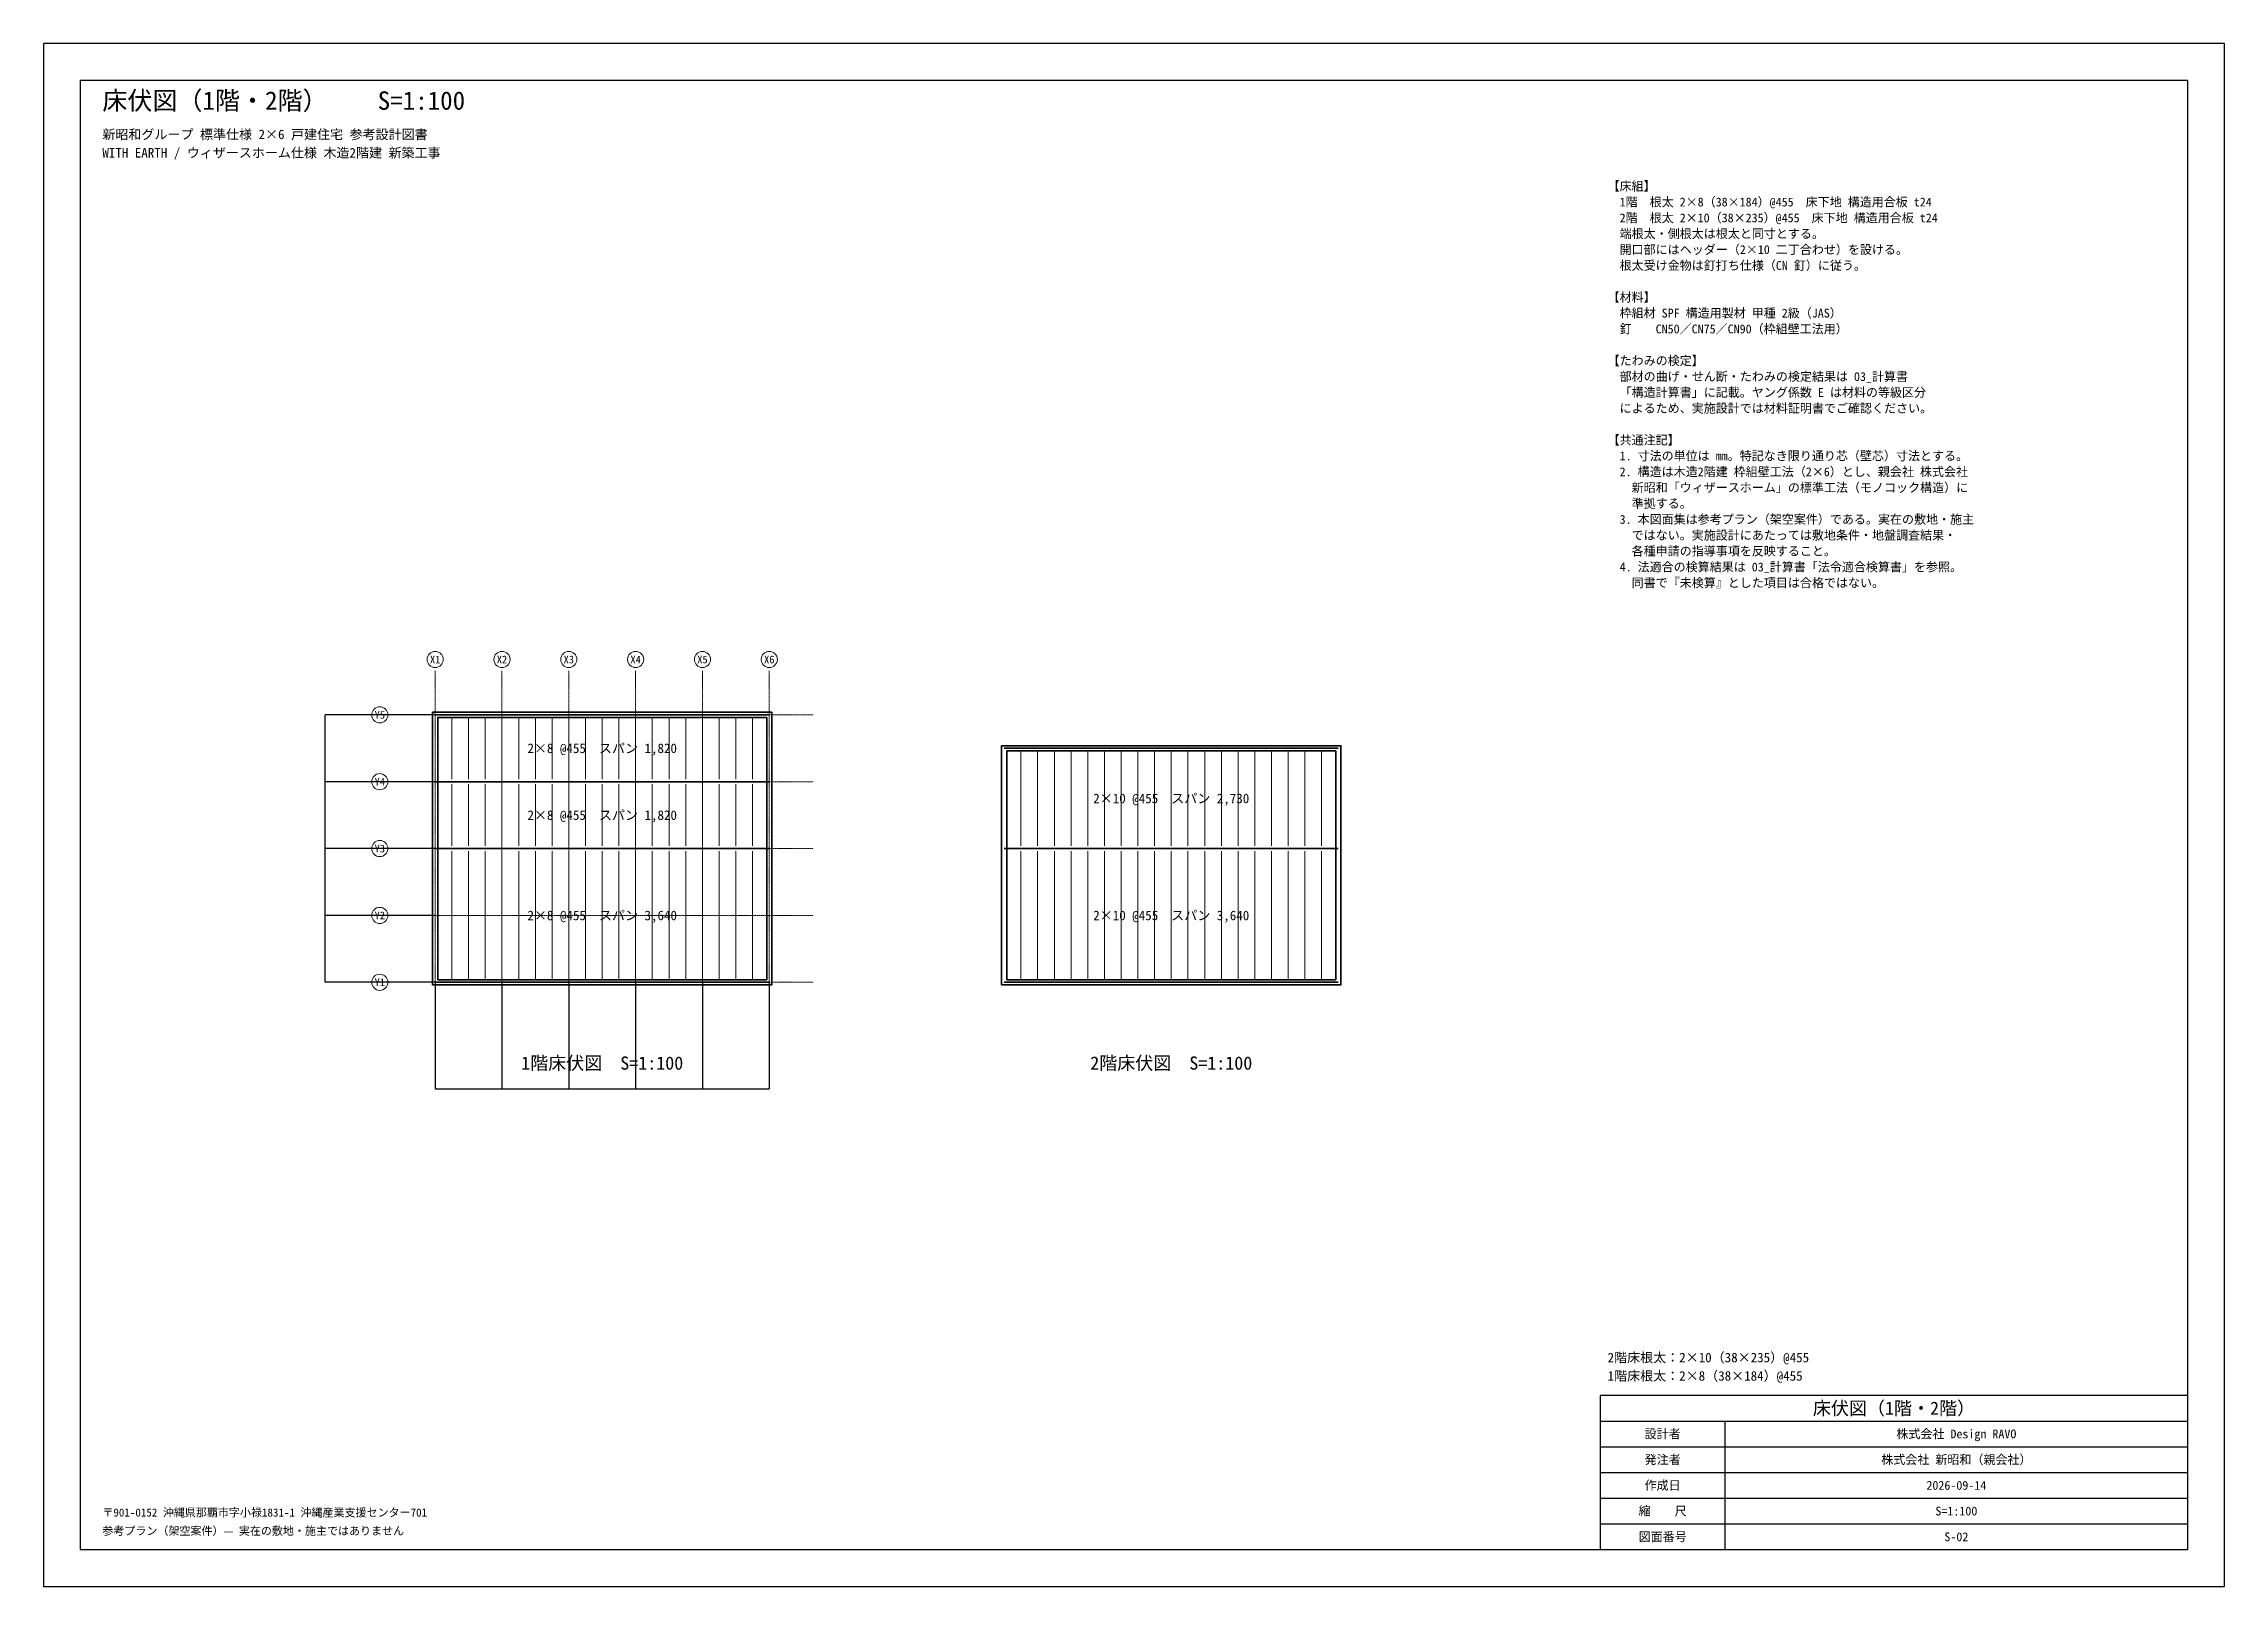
# Model space of a CAD drawing. Header units: millimetres. Extents: x -10665 to 48735, y -16446 to 25554.
import ezdxf
from ezdxf.enums import TextEntityAlignment as Align

# ---------------------------------------------------------------- set-up
doc = ezdxf.new("R2010")
doc.units = ezdxf.units.MM
doc.linetypes.add('DASHDOT2', pattern=[1.778, 1.27, -0.254, 0, -0.254])
for name, color, linetype, lineweight in [('A-ANNO', 2, 'Continuous', 13), ('A-DIM', 3, 'Continuous', 9), ('A-GRID', 8, 'Continuous', 9), ('A-TTLB', 7, 'Continuous', 25), ('S-ANNO', 2, 'Continuous', 13), ('S-BEAM', 5, 'Continuous', 35), ('S-JOIST', 4, 'Continuous', 18)]:
    doc.layers.add(name, color=color, linetype=linetype, lineweight=lineweight)
doc.styles.add('DIP', font='msgothic.ttc')
doc.styles.add('OpenSansCondensed-Light', font='OpenSansCondensed-Light.ttf')
doc.dimstyles.new('EZDXF', dxfattribs={"dimtxt": 0.25, "dimasz": 0.175, "dimexe": 0.375, "dimexo": 0.125, "dimgap": 0.1, "dimtad": 1, "dimlfac": 100, "dimzin": 12, "dimdsep": 46, "dimtxsty": 'OpenSansCondensed-Light', "dimblk": 'ARCHTICK', "dimcen": 2.5, "dimazin": 3, "dimtfac": 0.5, "dimtmove": 2, "dimatfit": 3})

# ---------------------------------------------------------------- blocks, each defined once
blk = doc.blocks.new('_ARCHTICK')
at = {"color": 0, "linetype": 'BYBLOCK', "const_width": 0.15}
blk.add_lwpolyline([(-0.5, -0.5), (0.5, 0.5)], dxfattribs=at)

msp = doc.modelspace()

# ---------------------------------------------------------------- linework, layer by layer
at = {"layer": 'A-GRID', "linetype": 'DASHDOT2'}
for p, q in [((0, -1200), (0, 8480)), ((1820, -1200), (1820, 8480)), ((3640, -1200), (3640, 8480)), ((5460, -1200), (5460, 8480)), ((7280, -1200), (7280, 8480)), ((9100, -1200), (9100, 8480)), ((-1200, 7280), (10300, 7280)), ((-1200, 5460), (10300, 5460)), ((-1200, 3640), (10300, 3640)), ((-1200, 1820), (10300, 1820)), ((-1200, 0), (10300, 0))]:
    msp.add_line(p, q, dxfattribs=at)
at = {"layer": 'A-GRID'}
for centre in [(0, 8788), (1820, 8788), (3640, 8788), (5460, 8788), (7280, 8788), (9100, 8788), (-1508, 7280), (-1508, 5460), (-1508, 3640), (-1508, 1820), (-1508, 0)]:
    msp.add_circle(centre, 220, dxfattribs=at)
at = {"layer": 'A-TTLB'}
for p, q in [((31734.80761, -11946.1875), (47734.80761, -11946.1875)), ((35134.80761, -12646.1875), (35134.80761, -11946.1875)), ((31734.80761, -12646.1875), (47734.80761, -12646.1875)), ((35134.80761, -13346.1875), (35134.80761, -12646.1875)), ((31734.80761, -13346.1875), (47734.80761, -13346.1875)), ((35134.80761, -14046.1875), (35134.80761, -13346.1875)), ((31734.80761, -14046.1875), (47734.80761, -14046.1875)), ((35134.80761, -14746.1875), (35134.80761, -14046.1875)), ((31734.80761, -14746.1875), (47734.80761, -14746.1875)), ((35134.80761, -15446.1875), (35134.80761, -14746.1875))]:
    msp.add_line(p, q, dxfattribs=at)
for points in [[(-10665.19239, -16446.1875), (48734.80761, -16446.1875), (48734.80761, 25553.8125), (-10665.19239, 25553.8125)], [(-9665.19239, -15446.1875), (47734.80761, -15446.1875), (47734.80761, 24553.8125), (-9665.19239, 24553.8125)], [(31734.80761, -15446.1875), (47734.80761, -15446.1875), (47734.80761, -11246.1875), (31734.80761, -11246.1875)]]:
    msp.add_lwpolyline(points, close=True, dxfattribs=at)
at = {"layer": 'S-BEAM'}
for p, q in [((0, 7280), (9100, 7280)), ((15500, 6370), (24600, 6370)), ((0, 5460), (9100, 5460)), ((0, 5460), (9100, 5460)), ((0, 3640), (9100, 3640)), ((0, 3640), (9100, 3640)), ((15500, 3640), (24600, 3640)), ((15500, 3640), (24600, 3640)), ((0, 0), (9100, 0)), ((15500, 0), (24600, 0))]:
    msp.add_line(p, q, dxfattribs=at)
for points in [[(-70, -70), (9170, -70), (9170, 7350), (-70, 7350)], [(70, 70), (9030, 70), (9030, 7210), (70, 7210)], [(15430, -70), (24670, -70), (24670, 6440), (15430, 6440)], [(15570, 70), (24530, 70), (24530, 6300), (15570, 6300)]]:
    msp.add_lwpolyline(points, close=True, dxfattribs=at)
at = {"layer": 'S-JOIST'}
for p, q in [((455, 5530), (455, 7210)), ((910, 5530), (910, 7210)), ((1365, 5530), (1365, 7210)), ((1820, 5530), (1820, 7210)), ((2275, 5530), (2275, 7210)), ((2730, 5530), (2730, 7210)), ((3185, 5530), (3185, 7210)), ((3640, 5530), (3640, 7210)), ((4095, 5530), (4095, 7210)), ((4550, 5530), (4550, 7210)), ((5005, 5530), (5005, 7210)), ((5460, 5530), (5460, 7210)), ((5915, 5530), (5915, 7210)), ((6370, 5530), (6370, 7210)), ((6825, 5530), (6825, 7210)), ((7280, 5530), (7280, 7210)), ((7735, 5530), (7735, 7210)), ((8190, 5530), (8190, 7210)), ((8645, 5530), (8645, 7210)), ((15955, 3710), (15955, 6300)), ((16410, 3710), (16410, 6300)), ((16865, 3710), (16865, 6300)), ((17320, 3710), (17320, 6300)), ((17775, 3710), (17775, 6300)), ((18230, 3710), (18230, 6300)), ((18685, 3710), (18685, 6300)), ((19140, 3710), (19140, 6300)), ((19595, 3710), (19595, 6300)), ((20050, 3710), (20050, 6300)), ((20505, 3710), (20505, 6300)), ((20960, 3710), (20960, 6300)), ((21415, 3710), (21415, 6300)), ((21870, 3710), (21870, 6300)), ((22325, 3710), (22325, 6300)), ((22780, 3710), (22780, 6300)), ((23235, 3710), (23235, 6300)), ((23690, 3710), (23690, 6300)), ((24145, 3710), (24145, 6300)), ((455, 3710), (455, 5390)), ((910, 3710), (910, 5390)), ((1365, 3710), (1365, 5390)), ((1820, 3710), (1820, 5390)), ((2275, 3710), (2275, 5390)), ((2730, 3710), (2730, 5390)), ((3185, 3710), (3185, 5390)), ((3640, 3710), (3640, 5390)), ((4095, 3710), (4095, 5390)), ((4550, 3710), (4550, 5390)), ((5005, 3710), (5005, 5390)), ((5460, 3710), (5460, 5390)), ((5915, 3710), (5915, 5390)), ((6370, 3710), (6370, 5390)), ((6825, 3710), (6825, 5390)), ((7280, 3710), (7280, 5390)), ((7735, 3710), (7735, 5390)), ((8190, 3710), (8190, 5390)), ((8645, 3710), (8645, 5390)), ((455, 70), (455, 3570)), ((910, 70), (910, 3570)), ((1365, 70), (1365, 3570)), ((1820, 70), (1820, 3570)), ((2275, 70), (2275, 3570)), ((2730, 70), (2730, 3570)), ((3185, 70), (3185, 3570)), ((3640, 70), (3640, 3570)), ((4095, 70), (4095, 3570)), ((4550, 70), (4550, 3570)), ((5005, 70), (5005, 3570)), ((5460, 70), (5460, 3570)), ((5915, 70), (5915, 3570)), ((6370, 70), (6370, 3570)), ((6825, 70), (6825, 3570)), ((7280, 70), (7280, 3570)), ((7735, 70), (7735, 3570)), ((8190, 70), (8190, 3570)), ((8645, 70), (8645, 3570)), ((15955, 70), (15955, 3570)), ((16410, 70), (16410, 3570)), ((16865, 70), (16865, 3570)), ((17320, 70), (17320, 3570)), ((17775, 70), (17775, 3570)), ((18230, 70), (18230, 3570)), ((18685, 70), (18685, 3570)), ((19140, 70), (19140, 3570)), ((19595, 70), (19595, 3570)), ((20050, 70), (20050, 3570)), ((20505, 70), (20505, 3570)), ((20960, 70), (20960, 3570)), ((21415, 70), (21415, 3570)), ((21870, 70), (21870, 3570)), ((22325, 70), (22325, 3570)), ((22780, 70), (22780, 3570)), ((23235, 70), (23235, 3570)), ((23690, 70), (23690, 3570)), ((24145, 70), (24145, 3570))]:
    msp.add_line(p, q, dxfattribs=at)

# ---------------------------------------------------------------- texts
at = {"layer": 'A-ANNO', "style": 'DIP'}
for s, p in [('【床組】', (31934.80761, 21553.8125)), ('\u30001階\u3000根太 2×8（38×184）@455\u3000床下地 構造用合板 t24', (31934.80761, 21121.8125)), ('\u30002階\u3000根太 2×10（38×235）@455\u3000床下地 構造用合板 t24', (31934.80761, 20689.8125)), ('\u3000端根太・側根太は根太と同寸とする。', (31934.80761, 20257.8125)), ('\u3000根太受け金物は釘打ち仕様（CN 釘）に従う。', (31934.80761, 19393.8125)), ('\u3000開口部にはヘッダー（2×10 二丁合わせ）を設ける。', (31934.80761, 19825.8125)), ('【材料】', (31934.80761, 18529.8125)), ('\u3000釘\u3000\u3000CN50／CN75／CN90（枠組壁工法用）', (31934.80761, 17665.8125)), ('\u3000枠組材 SPF 構造用製材 甲種 2級（JAS）', (31934.80761, 18097.8125)), ('【たわみの検定】', (31934.80761, 16801.8125)), ('\u3000部材の曲げ・せん断・たわみの検定結果は 03_計算書', (31934.80761, 16369.8125)), ('\u3000「構造計算書」に記載。ヤング係数 E は材料の等級区分', (31934.80761, 15937.8125)), ('\u3000によるため、実施設計では材料証明書でご確認ください。', (31934.80761, 15505.8125)), ('【共通注記】', (31934.80761, 14641.8125)), ('\u30001. 寸法の単位は mm。特記なき限り通り芯（壁芯）寸法とする。', (31934.80761, 14209.8125)), ('\u30002. 構造は木造2階建 枠組壁工法（2×6）とし、親会社 株式会社', (31934.80761, 13777.8125)), ('\u3000\u3000新昭和「ウィザースホーム」の標準工法（モノコック構造）に', (31934.80761, 13345.8125)), ('\u3000\u3000準拠する。', (31934.80761, 12913.8125)), ('\u30003. 本図面集は参考プラン（架空案件）である。実在の敷地・施主', (31934.80761, 12481.8125)), ('\u3000\u3000各種申請の指導事項を反映すること。', (31934.80761, 11617.8125)), ('\u3000\u3000ではない。実施設計にあたっては敷地条件・地盤調査結果・', (31934.80761, 12049.8125)), ('\u30004. 法適合の検算結果は 03_計算書「法令適合検算書」を参照。', (31934.80761, 11185.8125)), ('\u3000\u3000同書で『未検算』とした項目は合格ではない。', (31934.80761, 10753.8125))]:
    msp.add_text(s, height=240, dxfattribs=at).set_placement(p)
at = {"layer": 'A-GRID', "style": 'DIP'}
for s, p in [('X1', (0, 8788)), ('X2', (1820, 8788)), ('X3', (3640, 8788)), ('X4', (5460, 8788)), ('X5', (7280, 8788)), ('X6', (9100, 8788)), ('Y5', (-1508, 7280)), ('Y4', (-1508, 5460)), ('Y3', (-1508, 3640)), ('Y2', (-1508, 1820)), ('Y1', (-1508, 0))]:
    msp.add_text(s, height=209, dxfattribs=at).set_placement(p, align=Align.MIDDLE_CENTER)
at = {"layer": 'A-TTLB', "style": 'DIP'}
for s, height, p in [('床伏図（1階・2階）\u3000\u3000S=1:100', 500, (-9065.19239, 23753.8125)), ('新昭和グループ 標準仕様 2×6 戸建住宅 参考設計図書', 260, (-9065.19239, 22953.8125)), ('WITH EARTH / ウィザースホーム仕様 木造2階建 新築工事', 260, (-9065.19239, 22453.8125)), ('2階床根太：2×10（38×235）@455', 260, (31934.80761, -10346.1875)), ('1階床根太：2×8（38×184）@455', 260, (31934.80761, -10846.1875)), ('参考プラン（架空案件）— 実在の敷地・施主ではありません', 220, (-9065.19239, -15046.1875)), ('〒901-0152 沖縄県那覇市字小禄1831-1 沖縄産業支援センター701', 220, (-9065.19239, -14546.1875))]:
    msp.add_text(s, height=height, dxfattribs=at).set_placement(p)
for s, height, p in [('1階床伏図  S=1:100', 360, (4550, -2200)), ('2階床伏図  S=1:100', 360, (20050, -2200)), ('床伏図（1階・2階）', 360, (39734.80761, -11596.1875)), ('設計者', 240, (33434.80761, -12296.1875)), ('株式会社 Design RAVO', 240, (41434.80761, -12296.1875)), ('発注者', 240, (33434.80761, -12996.1875)), ('株式会社 新昭和（親会社）', 240, (41434.80761, -12996.1875)), ('作成日', 240, (33434.80761, -13696.1875)), ('2026-09-14', 240, (41434.80761, -13696.1875)), ('縮\u3000\u3000尺', 240, (33434.80761, -14396.1875)), ('S=1:100', 240, (41434.80761, -14396.1875)), ('図面番号', 240, (33434.80761, -15096.1875)), ('S-02', 240, (41434.80761, -15096.1875))]:
    msp.add_text(s, height=height, dxfattribs=at).set_placement(p, align=Align.MIDDLE_CENTER)
at = {"layer": 'S-ANNO', "style": 'DIP'}
for s, p in [('2×8 @455\u3000スパン 1,820', (4550, 6370)), ('2×10 @455\u3000スパン 2,730', (20050, 5005)), ('2×8 @455\u3000スパン 1,820', (4550, 4550)), ('2×8 @455\u3000スパン 3,640', (4550, 1820)), ('2×10 @455\u3000スパン 3,640', (20050, 1820))]:
    msp.add_text(s, height=260, dxfattribs=at).set_placement(p, align=Align.MIDDLE_CENTER)

# ---------------------------------------------------------------- dimensions: what is measured, and where the dimension line sits
at = {"layer": 'A-DIM'}
for base, p1, p2 in [((-3000, 5460), (0, 5460), (0, 7280)), ((-3000, 3640), (0, 3640), (0, 5460)), ((-3000, 1820), (0, 1820), (0, 3640)), ((-3000, 0), (0, 0), (0, 1820))]:
    msp.add_linear_dim(base=base, p1=p1, p2=p2, angle=90, dimstyle='EZDXF', dxfattribs=at).render()
for base, p1, p2 in [((0, -2900), (0, 0), (1820, 0)), ((1820, -2900), (1820, 0), (3640, 0)), ((3640, -2900), (3640, 0), (5460, 0)), ((5460, -2900), (5460, 0), (7280, 0)), ((7280, -2900), (7280, 0), (9100, 0))]:
    msp.add_linear_dim(base=base, p1=p1, p2=p2, dimstyle='EZDXF', dxfattribs=at).render()

doc.saveas('drawing.dxf')
